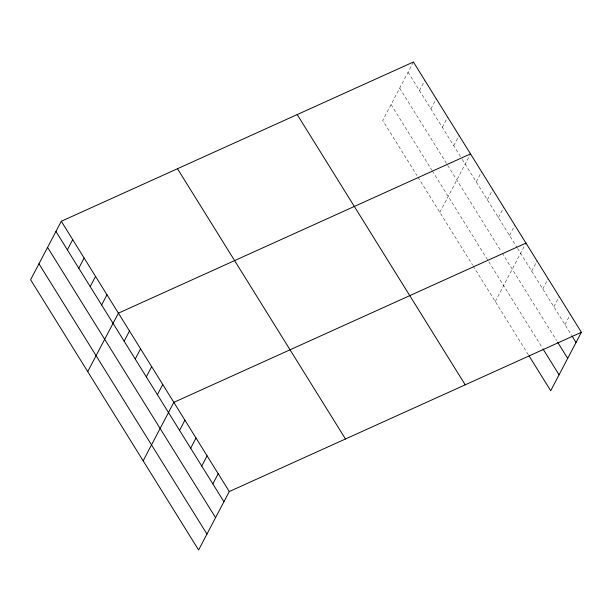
<?xml version="1.0" encoding="UTF-8"?>
<svg xmlns="http://www.w3.org/2000/svg" width="612" height="612" viewBox="0 0 612 612"><rect width="100%" height="100%" fill="white"/><g stroke="black" fill="none" stroke-linecap="round" stroke-linejoin="round"><path stroke-width="0.46" stroke-dasharray="3.06 2.29" d="M413.406 62.011L382.714 120.465L416.986 175.598M419.48 90.576L424.827 80.386M430.902 108.959L436.257 98.761M442.323 127.334L447.678 117.144M453.752 145.71L459.099 135.52M439.837 212.356L470.115 154.683M476.258 181.925L481.613 171.735M487.351 199.764L492.698 189.567M498.436 217.604L503.791 207.407M509.521 235.436L514.876 225.247M495.269 301.54L525.96 243.079M531.698 271.116L537.053 260.919M542.783 288.948L548.138 278.758M553.875 306.788L559.223 296.591M564.96 324.628L570.315 314.43M408.059 72.201L461.693 158.5M462.19 159.296L517.079 247.6M517.584 248.411L571.509 335.162M399.697 88.128L501.159 251.364M502.169 252.986L556.599 340.555M391.076 104.537L431.804 170.06M432.302 170.855L542.439 348.044M417.981 177.197L472.594 265.057M473.099 265.868L528.531 355.052"/><path stroke-width="0.92" d="M61.292 221.276L30.6 279.73L198.594 549.989L229.286 491.535L581.4 332.27L413.406 62.011L61.292 221.276L229.286 491.535M67.366 249.849L72.713 239.652M78.787 268.224L84.135 258.027M90.209 286.6L95.564 276.41M101.63 304.983L106.985 294.785M87.715 371.622L118.407 313.16L470.529 153.895M124.144 341.198L129.499 331M135.229 359.03L140.584 348.84M146.322 376.87L151.669 366.672M157.406 394.709L162.761 384.512M143.154 460.805L173.846 402.352L525.96 243.079M179.584 430.381L184.931 420.184M190.669 448.221L196.024 438.024M201.753 466.053L207.108 455.863M212.846 483.893L218.193 473.696M581.4 332.27L550.708 390.724L529.036 355.863M572.013 335.973L576.045 342.46M557.609 342.177L567.684 358.387M542.943 348.855L559.07 374.796M297.21 114.566L465.204 384.826M177.488 168.713L345.482 438.98M55.937 231.466L223.931 501.725M47.575 247.393L215.569 517.653M38.961 263.803L206.955 534.062"/></g></svg>
